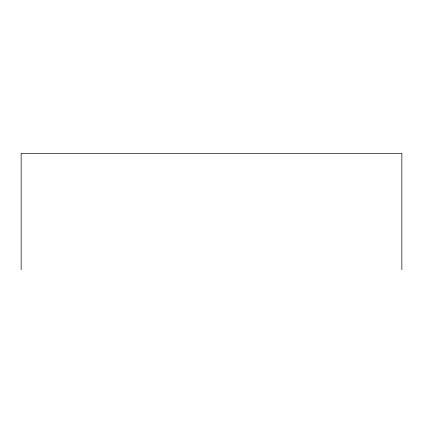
<?xml version="1.0" encoding="UTF-8"?>
<svg xmlns="http://www.w3.org/2000/svg" width="423" height="423" viewBox="0 0 423 423"><rect width="100%" height="100%" fill="white"/><g stroke="black" fill="none" stroke-linecap="round" stroke-linejoin="round"><path stroke-width="0.63" d="M401.85 269.668L401.85 153.332L21.15 153.332L21.15 269.668"/></g></svg>
